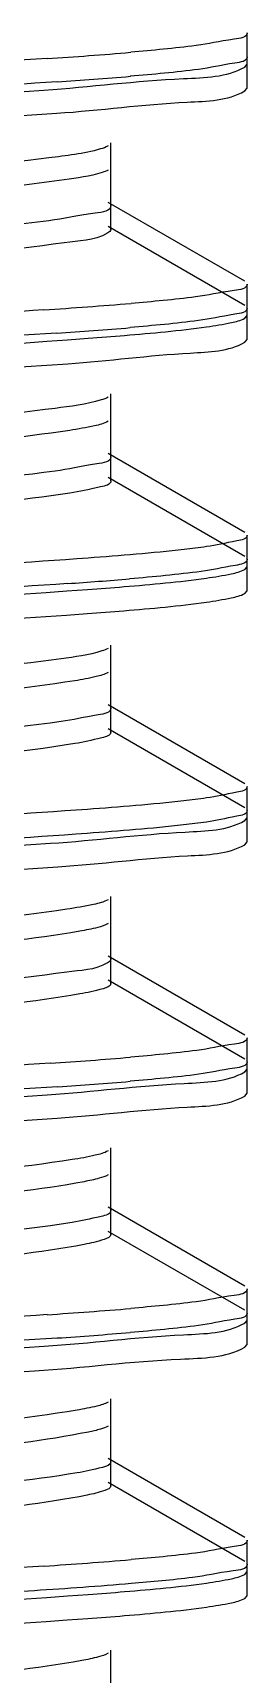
# Model space of a CAD drawing. Extents: x 27938 to 1507990, y 110129 to 923079.
# Drawn here: x 532706.6 to 532726.8, y 346329.2 to 346484.8 of the extents above; entities that cross this region are included whole.
import ezdxf

# ---------------------------------------------------------------- set-up
doc = ezdxf.new("R2010")
doc.units = 0
doc.header["$LTSCALE"] = 1000
doc.header["$MEASUREMENT"] = 0

msp = doc.modelspace()

# ---------------------------------------------------------------- linework, layer by layer
at = {"linetype": 'Continuous'}
for p, q in [((532726.83, 346481.8), (532726.83, 346484.77)), ((532726.83, 346481.8), (532726.83, 346484.77)), ((532726.61, 346481.53), (532726.83, 346481.8)), ((532726.83, 346479.52), (532726.83, 346482.49)), ((532726.83, 346479.52), (532726.83, 346482.49)), ((532726.61, 346479.26), (532726.83, 346479.52)), ((532713.95, 346468.4), (532713.95, 346474.35)), ((532713.95, 346466.12), (532713.95, 346472.07)), ((532726.61, 346461.22), (532713.69, 346468.7)), ((532726.61, 346458.94), (532713.69, 346466.42)), ((532726.83, 346457.98), (532726.83, 346460.96)), ((532726.83, 346457.98), (532726.83, 346460.96)), ((532726.61, 346457.72), (532726.83, 346457.98)), ((532726.83, 346455.7), (532726.83, 346458.68)), ((532726.83, 346455.7), (532726.83, 346458.68)), ((532726.61, 346455.44), (532726.83, 346455.7)), ((532713.95, 346444.59), (532713.95, 346450.54)), ((532713.95, 346442.31), (532713.95, 346448.26)), ((532726.61, 346437.41), (532713.69, 346444.89)), ((532726.61, 346435.13), (532713.69, 346442.61)), ((532726.83, 346434.17), (532726.83, 346437.15)), ((532726.83, 346431.89), (532726.83, 346434.87)), ((532726.83, 346431.89), (532726.83, 346434.87)), ((532726.61, 346433.91), (532726.83, 346434.17)), ((532726.61, 346431.63), (532726.83, 346431.89)), ((532713.95, 346420.77), (532713.95, 346426.73)), ((532713.95, 346418.5), (532713.95, 346424.45)), ((532726.61, 346413.59), (532713.69, 346421.08)), ((532726.61, 346411.32), (532713.69, 346418.8)), ((532726.83, 346410.36), (532726.83, 346413.33)), ((532726.83, 346410.36), (532726.83, 346413.33)), ((532726.83, 346408.08), (532726.83, 346411.05)), ((532726.83, 346408.08), (532726.83, 346411.05)), ((532726.61, 346410.1), (532726.83, 346410.36)), ((532726.61, 346407.82), (532726.83, 346408.08)), ((532713.95, 346396.96), (532713.95, 346402.92)), ((532713.95, 346394.68), (532713.95, 346400.64)), ((532726.61, 346389.78), (532713.69, 346397.26)), ((532726.61, 346387.5), (532713.69, 346394.98)), ((532726.83, 346386.54), (532726.83, 346389.52)), ((532726.83, 346386.54), (532726.83, 346389.52)), ((532726.61, 346386.28), (532726.83, 346386.54)), ((532726.83, 346384.27), (532726.83, 346387.24)), ((532726.83, 346384.27), (532726.83, 346387.24)), ((532726.61, 346384), (532726.83, 346384.27)), ((532713.95, 346373.15), (532713.95, 346379.1)), ((532713.95, 346370.87), (532713.95, 346376.82)), ((532726.61, 346365.97), (532713.69, 346373.45)), ((532726.61, 346363.69), (532713.69, 346371.17)), ((532726.83, 346362.73), (532726.83, 346365.71)), ((532726.83, 346362.73), (532726.83, 346365.71)), ((532726.83, 346360.45), (532726.83, 346363.43)), ((532726.83, 346360.45), (532726.83, 346363.43)), ((532726.61, 346362.47), (532726.83, 346362.73)), ((532726.61, 346360.19), (532726.83, 346360.45)), ((532713.95, 346349.34), (532713.95, 346355.29)), ((532713.95, 346347.06), (532713.95, 346353.01)), ((532726.61, 346342.16), (532713.69, 346349.64)), ((532726.61, 346339.88), (532713.69, 346347.36)), ((532726.83, 346338.92), (532726.83, 346341.89)), ((532726.83, 346338.92), (532726.83, 346341.89)), ((532726.83, 346336.64), (532726.83, 346339.62)), ((532726.83, 346336.64), (532726.83, 346339.62)), ((532726.61, 346338.66), (532726.83, 346338.92)), ((532726.61, 346336.38), (532726.83, 346336.64)), ((532713.95, 346325.52), (532713.95, 346331.48))]:
    msp.add_line(p, q, dxfattribs=at)
for centre, radius, start, end in [((532680.21, 346907.13), 425.7, 273.7304, 274.8001), ((532681.48, 346888.88), 409.67, 273.8316, 274.8033), ((532679.82, 346888.23), 430.61, 273.6995, 274.7995), ((532681.44, 346865.51), 410.12, 273.8286, 274.8033), ((532682.81, 346824.52), 392.88, 273.9474, 274.8034), ((532680.63, 346806.52), 420.32, 273.7644, 274.8009), ((532681.57, 346792.45), 408.49, 273.8394, 274.8035), ((532680.22, 346787.9), 425.53, 273.7314, 274.8001), ((532681.48, 346769.79), 409.64, 273.8317, 274.8033), ((532679.83, 346769.01), 430.46, 273.7005, 274.7995)]:
    msp.add_arc(centre, radius, start, end, dxfattribs=at)
for points, knots in [([(532726.83, 346484.77), (532726.83, 346484.32), (532724.42, 346484.05), (532723.21, 346483.71), (532722, 346483.56)], [0, 0, 0, 0, 0.270722, 1, 1, 1, 1]), ([(532707.91, 346482.34), (532696.68, 346481.59), (532645.74, 346479.15), (532594.74, 346477.93), (532555.09, 346475.28)], [0, 0, 0, 0, 0.220591, 1, 1, 1, 1]), ([(532707.61, 346479.34), (532712.01, 346479.64), (532718.17, 346480.49), (532724.9, 346480.55), (532726.61, 346481.53)], [0, 0, 0, 0, 0.691489, 1, 1, 1, 1]), ([(532726.83, 346482.49), (532726.83, 346482.06), (532724.55, 346481.77), (532723.39, 346481.46), (532722.24, 346481.31)], [0, 0, 0, 0, 0.271511, 1, 1, 1, 1]), ([(532708.85, 346480.13), (532697.58, 346479.36), (532646.07, 346476.88), (532594.5, 346475.69), (532554.33, 346472.95)], [0, 0, 0, 0, 0.219185, 1, 1, 1, 1]), ([(532554.76, 346472.29), (532565.91, 346473.04), (532616.85, 346475.49), (532667.86, 346476.72), (532707.61, 346479.34)], [0, 0, 0, 0, 0.218984, 1, 1, 1, 1]), ([(532708.82, 346477.15), (532712.94, 346477.43), (532718.71, 346478.23), (532725, 346478.33), (532726.61, 346479.26)], [0, 0, 0, 0, 0.690321, 1, 1, 1, 1]), ([(532554.51, 346469.99), (532565.79, 346470.75), (532617.23, 346473.23), (532668.73, 346474.42), (532708.82, 346477.15)], [0, 0, 0, 0, 0.21965, 1, 1, 1, 1]), ([(532713.68, 346474.05), (532713.46, 346473.92), (532711.62, 346473.32), (532709.71, 346473.12), (532708.06, 346472.91)], [0, 0, 0, 0, 0.135508, 1, 1, 1, 1]), ([(532708.06, 346472.91), (532697.7, 346471.63), (532663.2, 346469.98), (532611.76, 346467.06), (532570.48, 346466.12), (532553.55, 346463.68)], [0, 0, 0, 0, 0.20233, 0.668453, 1, 1, 1, 1]), ([(532713.68, 346471.77), (532713.51, 346471.67), (532712.16, 346471.19), (532710.74, 346471), (532709.53, 346470.83)], [0, 0, 0, 0, 0.144146, 1, 1, 1, 1]), ([(532709.53, 346470.83), (532699.39, 346469.38), (532664.32, 346467.87), (532612.16, 346464.63), (532569.85, 346464.01), (532552.72, 346461.28)], [0, 0, 0, 0, 0.19563, 0.668751, 1, 1, 1, 1]), ([(532713.95, 346468.4), (532713.95, 346467.85), (532710.99, 346467.55), (532709.53, 346467.14), (532708.06, 346466.96)], [0, 0, 0, 0, 0.270556, 1, 1, 1, 1]), ([(532708.06, 346466.96), (532696.62, 346465.54), (532667.75, 346464.24), (532623.07, 346461.93), (532584.43, 346460.48), (532560.67, 346458.43), (532552.58, 346457.87), (532550.02, 346457.02)], [0, 0, 0, 0, 0.21834, 0.54638, 0.848471, 0.948812, 1, 1, 1, 1]), ([(532713.95, 346466.12), (532713.94, 346465.98), (532712.39, 346464.98), (532710.93, 346465.07), (532709.53, 346464.88)], [0, 0, 0, 0, 0.089983, 1, 1, 1, 1]), ([(532709.53, 346464.88), (532698.5, 346463.3), (532669.78, 346462.11), (532632.33, 346460.2), (532598.43, 346458.6), (532576.55, 346457.54), (532560.91, 346456.15), (532552.59, 346455.62), (532549.98, 346454.73)], [0, 0, 0, 0, 0.208967, 0.538107, 0.703891, 0.84582, 0.948226, 1, 1, 1, 1]), ([(532726.83, 346460.96), (532726.83, 346460.5), (532724.39, 346460.23), (532723.17, 346459.89), (532721.95, 346459.74)], [0, 0, 0, 0, 0.270552, 1, 1, 1, 1]), ([(532707.61, 346458.51), (532696.33, 346457.76), (532645.38, 346455.33), (532594.37, 346454.12), (532554.76, 346451.45)], [0, 0, 0, 0, 0.221599, 1, 1, 1, 1]), ([(532726.83, 346458.68), (532726.83, 346458.25), (532724.54, 346457.96), (532723.38, 346457.65), (532722.23, 346457.5)], [0, 0, 0, 0, 0.271487, 1, 1, 1, 1]), ([(532723, 346456.9), (532723.78, 346457.01), (532724.99, 346457.23), (532726.22, 346457.5), (532726.61, 346457.72)], [0, 0, 0, 0, 0.642799, 1, 1, 1, 1]), ([(532708.82, 346456.31), (532697.57, 346455.55), (532646.13, 346453.07), (532594.63, 346451.87), (532554.51, 346449.15)], [0, 0, 0, 0, 0.219069, 1, 1, 1, 1]), ([(532711.79, 346455.82), (532712.94, 346455.91), (532716.68, 346456.2), (532720.42, 346456.54), (532723, 346456.9)], [0, 0, 0, 0, 0.307531, 1, 1, 1, 1]), ([(532551.8, 346448.27), (532563.31, 346449.1), (532616.65, 346451.7), (532670.06, 346452.75), (532711.79, 346455.82)], [0, 0, 0, 0, 0.216246, 1, 1, 1, 1]), ([(532709.86, 346453.41), (532713.73, 346453.68), (532719.17, 346454.43), (532725.09, 346454.57), (532726.61, 346455.44)], [0, 0, 0, 0, 0.689207, 1, 1, 1, 1]), ([(532549.18, 346445.79), (532560.24, 346446.66), (532613.8, 346449.31), (532667.43, 346450.44), (532709.86, 346453.41)], [0, 0, 0, 0, 0.20676, 1, 1, 1, 1]), ([(532713.68, 346450.24), (532713.48, 346450.12), (532711.84, 346449.57), (532710.12, 346449.37), (532708.66, 346449.18)], [0, 0, 0, 0, 0.138663, 1, 1, 1, 1]), ([(532708.66, 346449.18), (532698.53, 346447.85), (532664.26, 346446.24), (532612.75, 346443.33), (532571.19, 346442.3), (532553.95, 346439.92)], [0, 0, 0, 0, 0.197662, 0.663013, 1, 1, 1, 1]), ([(532710.05, 346447.09), (532700.65, 346445.67), (532675.62, 346444.54), (532634.79, 346442.42), (532592.78, 346440.44), (532566.21, 346439.12), (532555.63, 346437.86)], [0, 0, 0, 0, 0.184318, 0.484662, 0.793435, 1, 1, 1, 1]), ([(532713.68, 346447.96), (532713.29, 346447.73), (532712.05, 346447.43), (532710.84, 346447.21), (532710.05, 346447.09)], [0, 0, 0, 0, 0.362852, 1, 1, 1, 1]), ([(532713.95, 346444.59), (532713.95, 346444.09), (532711.31, 346443.76), (532709.98, 346443.4), (532708.66, 346443.22)], [0, 0, 0, 0, 0.27224, 1, 1, 1, 1]), ([(532708.66, 346443.22), (532697.35, 346441.75), (532668.47, 346440.47), (532630.97, 346438.62), (532597.44, 346437.01), (532575.95, 346435.97), (532560.64, 346434.59), (532552.5, 346434.07), (532549.95, 346433.19)], [0, 0, 0, 0, 0.21516, 0.544196, 0.7084, 0.848448, 0.949211, 1, 1, 1, 1]), ([(532713.95, 346442.31), (532713.94, 346441.93), (532712.06, 346441.54), (532711.03, 346441.29), (532710.05, 346441.14)], [0, 0, 0, 0, 0.27791, 1, 1, 1, 1]), ([(532710.05, 346441.14), (532700.65, 346439.72), (532675.62, 346438.58), (532634.79, 346436.46), (532592.78, 346434.49), (532566.21, 346433.17), (532555.63, 346431.91)], [0, 0, 0, 0, 0.184318, 0.484662, 0.793435, 1, 1, 1, 1]), ([(532723, 346436.07), (532722.29, 346435.97), (532718.56, 346435.51), (532714.82, 346435.21), (532711.79, 346434.99)], [0, 0, 0, 0, 0.1913, 1, 1, 1, 1]), ([(532726.83, 346437.15), (532726.83, 346436.78), (532724.95, 346436.46), (532723.96, 346436.2), (532723, 346436.07)], [0, 0, 0, 0, 0.274621, 1, 1, 1, 1]), ([(532711.79, 346434.99), (532700.36, 346434.14), (532647.03, 346431.54), (532593.62, 346430.48), (532551.8, 346427.43)], [0, 0, 0, 0, 0.214632, 1, 1, 1, 1]), ([(532726.83, 346434.87), (532726.83, 346434.46), (532724.69, 346434.16), (532723.59, 346433.86), (532722.5, 346433.72)], [0, 0, 0, 0, 0.272455, 1, 1, 1, 1]), ([(532711.73, 346432.01), (532712.89, 346432.09), (532716.64, 346432.39), (532720.4, 346432.72), (532722.98, 346433.09)], [0, 0, 0, 0, 0.307513, 1, 1, 1, 1]), ([(532722.98, 346433.09), (532723.77, 346433.2), (532724.98, 346433.41), (532726.22, 346433.69), (532726.61, 346433.91)], [0, 0, 0, 0, 0.642963, 1, 1, 1, 1]), ([(532709.86, 346432.57), (532697.9, 346431.73), (532644.27, 346429.14), (532590.54, 346428.26), (532548.97, 346424.93)], [0, 0, 0, 0, 0.22323, 1, 1, 1, 1]), ([(532551.63, 346424.44), (532563.12, 346425.28), (532616.49, 346427.88), (532669.94, 346428.93), (532711.73, 346432.01)], [0, 0, 0, 0, 0.215731, 1, 1, 1, 1]), ([(532722.98, 346430.81), (532723.77, 346430.92), (532724.98, 346431.13), (532726.22, 346431.41), (532726.61, 346431.63)], [0, 0, 0, 0, 0.643037, 1, 1, 1, 1]), ([(532551.54, 346422.16), (532563.03, 346423), (532616.42, 346425.6), (532669.89, 346426.65), (532711.7, 346429.73)], [0, 0, 0, 0, 0.215475, 1, 1, 1, 1]), ([(532711.7, 346429.73), (532712.86, 346429.81), (532716.62, 346430.11), (532720.39, 346430.44), (532722.98, 346430.81)], [0, 0, 0, 0, 0.307506, 1, 1, 1, 1]), ([(532709.23, 346425.44), (532699.08, 346424.04), (532664.28, 346422.48), (532612.33, 346419.37), (532570.28, 346418.6), (532553.11, 346415.99)], [0, 0, 0, 0, 0.196452, 0.666888, 1, 1, 1, 1]), ([(532713.68, 346426.43), (532713.5, 346426.32), (532712.05, 346425.81), (532710.52, 346425.62), (532709.23, 346425.44)], [0, 0, 0, 0, 0.142097, 1, 1, 1, 1]), ([(532713.68, 346424.15), (532713.34, 346423.95), (532712.27, 346423.67), (532711.21, 346423.46), (532710.54, 346423.36)], [0, 0, 0, 0, 0.368601, 1, 1, 1, 1]), ([(532710.54, 346423.36), (532700.47, 346421.73), (532673.37, 346420.66), (532629.85, 346418.47), (532587.09, 346416.06), (532560.91, 346415.26), (532551.59, 346413.45)], [0, 0, 0, 0, 0.192134, 0.50924, 0.821185, 1, 1, 1, 1]), ([(532713.95, 346420.77), (532713.94, 346420.32), (532711.62, 346419.97), (532710.41, 346419.65), (532709.23, 346419.49)], [0, 0, 0, 0, 0.274197, 1, 1, 1, 1]), ([(532709.23, 346419.49), (532698.06, 346417.94), (532669.19, 346416.72), (532631.61, 346414.83), (532597.78, 346413.22), (532576.05, 346412.18), (532560.63, 346410.76), (532552.43, 346410.26), (532549.9, 346409.35)], [0, 0, 0, 0, 0.211837, 0.541782, 0.707159, 0.848243, 0.949504, 1, 1, 1, 1]), ([(532710.54, 346417.4), (532699.84, 346415.67), (532671.18, 346414.64), (532633.65, 346412.62), (532599.19, 346411.01), (532576.84, 346409.95), (532560.94, 346408.5), (532552.49, 346408.01), (532549.89, 346407.07)], [0, 0, 0, 0, 0.201859, 0.53258, 0.70075, 0.844896, 0.948529, 1, 1, 1, 1]), ([(532713.94, 346418.5), (532713.94, 346418.16), (532712.32, 346417.76), (532711.39, 346417.54), (532710.54, 346417.4)], [0, 0, 0, 0, 0.28085, 1, 1, 1, 1]), ([(532726.83, 346413.33), (532726.83, 346412.96), (532724.95, 346412.64), (532723.95, 346412.39), (532722.98, 346412.25)], [0, 0, 0, 0, 0.274546, 1, 1, 1, 1]), ([(532711.73, 346411.17), (532700.28, 346410.33), (532646.91, 346407.72), (532593.46, 346406.67), (532551.63, 346403.6)], [0, 0, 0, 0, 0.214988, 1, 1, 1, 1]), ([(532722.98, 346412.25), (532722.27, 346412.15), (532718.53, 346411.69), (532714.77, 346411.39), (532711.73, 346411.17)], [0, 0, 0, 0, 0.191312, 1, 1, 1, 1]), ([(532726.83, 346411.05), (532726.83, 346410.68), (532724.94, 346410.37), (532723.95, 346410.11), (532722.98, 346409.97)], [0, 0, 0, 0, 0.274513, 1, 1, 1, 1]), ([(532708.23, 346407.95), (532712.49, 346408.23), (532718.45, 346409.06), (532724.95, 346409.15), (532726.61, 346410.1)], [0, 0, 0, 0, 0.690898, 1, 1, 1, 1]), ([(532722.98, 346409.97), (532722.26, 346409.87), (532718.51, 346409.41), (532714.75, 346409.11), (532711.7, 346408.89)], [0, 0, 0, 0, 0.191316, 1, 1, 1, 1]), ([(532711.7, 346408.89), (532700.24, 346408.05), (532646.85, 346405.44), (532593.38, 346404.39), (532551.54, 346401.32)], [0, 0, 0, 0, 0.215162, 1, 1, 1, 1]), ([(532555.41, 346400.89), (532566.66, 346401.64), (532617.6, 346404.08), (532668.6, 346405.29), (532708.23, 346407.95)], [0, 0, 0, 0, 0.221083, 1, 1, 1, 1]), ([(532708.92, 346405.72), (532713.01, 346405.99), (532718.76, 346406.79), (532725.01, 346406.9), (532726.61, 346407.82)], [0, 0, 0, 0, 0.690221, 1, 1, 1, 1]), ([(532554.23, 346398.53), (532565.51, 346399.3), (532617.07, 346401.79), (532668.7, 346402.97), (532708.92, 346405.72)], [0, 0, 0, 0, 0.219074, 1, 1, 1, 1]), ([(532709.76, 346401.7), (532699.57, 346400.21), (532672.72, 346399.03), (532629.74, 346396.92), (532587.52, 346394.64), (532561.63, 346393.67), (532552.18, 346392.03)], [0, 0, 0, 0, 0.195819, 0.509469, 0.817855, 1, 1, 1, 1]), ([(532713.68, 346402.61), (532713.26, 346402.37), (532711.93, 346402.06), (532710.62, 346401.83), (532709.76, 346401.7)], [0, 0, 0, 0, 0.359937, 1, 1, 1, 1]), ([(532713.68, 346400.34), (532713.38, 346400.16), (532712.47, 346399.9), (532711.56, 346399.72), (532710.99, 346399.62)], [0, 0, 0, 0, 0.37501, 1, 1, 1, 1]), ([(532710.99, 346399.62), (532702.17, 346398.09), (532677.89, 346397.1), (532637.71, 346394.88), (532595.27, 346392.97), (532568.06, 346391.59), (532556.97, 346390.39)], [0, 0, 0, 0, 0.17416, 0.470646, 0.783277, 1, 1, 1, 1]), ([(532709.76, 346395.75), (532698.75, 346394.14), (532669.9, 346392.98), (532632.26, 346391.04), (532598.15, 346389.42), (532576.18, 346388.38), (532560.63, 346386.93), (532552.37, 346386.46), (532549.85, 346385.52)], [0, 0, 0, 0, 0.20838, 0.539161, 0.705719, 0.84788, 0.949708, 1, 1, 1, 1]), ([(532713.94, 346396.96), (532713.94, 346396.83), (532712.49, 346395.85), (532711.09, 346395.94), (532709.76, 346395.75)], [0, 0, 0, 0, 0.091227, 1, 1, 1, 1]), ([(532713.94, 346394.68), (532713.94, 346394.38), (532712.56, 346393.99), (532711.74, 346393.79), (532710.99, 346393.67)], [0, 0, 0, 0, 0.284357, 1, 1, 1, 1]), ([(532710.99, 346393.67), (532702.17, 346392.13), (532677.89, 346391.15), (532637.71, 346388.93), (532595.27, 346387.02), (532568.06, 346385.64), (532556.97, 346384.43)], [0, 0, 0, 0, 0.17416, 0.470646, 0.783277, 1, 1, 1, 1]), ([(532726.83, 346389.52), (532726.83, 346389.07), (532724.46, 346388.8), (532723.26, 346388.47), (532722.07, 346388.32)], [0, 0, 0, 0, 0.270937, 1, 1, 1, 1]), ([(532708.23, 346387.11), (532697.06, 346386.36), (532646.12, 346383.92), (532595.12, 346382.69), (532555.41, 346380.05)], [0, 0, 0, 0, 0.21953, 1, 1, 1, 1]), ([(532707.92, 346384.11), (532712.25, 346384.4), (532718.31, 346385.24), (532724.92, 346385.32), (532726.61, 346386.28)], [0, 0, 0, 0, 0.691198, 1, 1, 1, 1]), ([(532726.83, 346387.24), (532726.83, 346386.81), (532724.56, 346386.52), (532723.4, 346386.21), (532722.25, 346386.06)], [0, 0, 0, 0, 0.271573, 1, 1, 1, 1]), ([(532708.92, 346384.88), (532697.64, 346384.11), (532646.07, 346381.63), (532594.44, 346380.44), (532554.23, 346377.7)], [0, 0, 0, 0, 0.21912, 1, 1, 1, 1]), ([(532555.1, 346377.06), (532566.29, 346377.8), (532617.23, 346380.25), (532668.23, 346381.47), (532707.92, 346384.11)], [0, 0, 0, 0, 0.220054, 1, 1, 1, 1]), ([(532708.85, 346381.9), (532712.96, 346382.18), (532718.72, 346382.98), (532725, 346383.08), (532726.61, 346384)], [0, 0, 0, 0, 0.690292, 1, 1, 1, 1]), ([(532554.33, 346374.73), (532565.6, 346375.49), (532617.11, 346377.97), (532668.69, 346379.17), (532708.85, 346381.9)], [0, 0, 0, 0, 0.219245, 1, 1, 1, 1]), ([(532713.68, 346378.8), (532713.31, 346378.59), (532712.15, 346378.29), (532711.01, 346378.08), (532710.27, 346377.97)], [0, 0, 0, 0, 0.365324, 1, 1, 1, 1]), ([(532710.27, 346377.97), (532700.14, 346376.39), (532673.1, 346375.27), (532629.74, 346373.11), (532587.17, 346370.75), (532561.1, 346369.89), (532551.75, 346368.14)], [0, 0, 0, 0, 0.193633, 0.509715, 0.820379, 1, 1, 1, 1]), ([(532711.42, 346375.88), (532702.88, 346374.29), (532678.99, 346373.4), (532639.17, 346371.11), (532596.53, 346369.23), (532569.02, 346367.83), (532557.69, 346366.65)], [0, 0, 0, 0, 0.169059, 0.463606, 0.77817, 1, 1, 1, 1]), ([(532713.68, 346376.52), (532713.42, 346376.37), (532712.66, 346376.14), (532711.89, 346375.97), (532711.42, 346375.88)], [0, 0, 0, 0, 0.382192, 1, 1, 1, 1]), ([(532713.94, 346373.15), (532713.94, 346372.79), (532712.18, 346372.4), (532711.19, 346372.16), (532710.27, 346372.01)], [0, 0, 0, 0, 0.279151, 1, 1, 1, 1]), ([(532710.27, 346372.01), (532699.42, 346370.32), (532670.6, 346369.24), (532632.93, 346367.25), (532598.54, 346365.62), (532576.34, 346364.59), (532560.66, 346363.1), (532552.32, 346362.66), (532549.81, 346361.7)], [0, 0, 0, 0, 0.204799, 0.536352, 0.704101, 0.847377, 0.949834, 1, 1, 1, 1]), ([(532713.94, 346370.87), (532713.94, 346370.61), (532712.78, 346370.22), (532712.05, 346370.05), (532711.42, 346369.93)], [0, 0, 0, 0, 0.288579, 1, 1, 1, 1]), ([(532711.42, 346369.93), (532702.88, 346368.33), (532678.99, 346367.44), (532639.17, 346365.16), (532596.53, 346363.28), (532569.02, 346361.88), (532557.69, 346360.7)], [0, 0, 0, 0, 0.169059, 0.463606, 0.77817, 1, 1, 1, 1]), ([(532726.83, 346365.71), (532726.83, 346365.25), (532724.42, 346364.98), (532723.21, 346364.65), (532722, 346364.5)], [0, 0, 0, 0, 0.270729, 1, 1, 1, 1]), ([(532707.92, 346363.28), (532696.69, 346362.53), (532645.75, 346360.09), (532594.76, 346358.87), (532555.1, 346356.22)], [0, 0, 0, 0, 0.220558, 1, 1, 1, 1]), ([(532726.83, 346363.43), (532726.83, 346363), (532724.55, 346362.71), (532723.39, 346362.4), (532722.24, 346362.25)], [0, 0, 0, 0, 0.271512, 1, 1, 1, 1]), ([(532707.62, 346360.28), (532712.02, 346360.57), (532718.18, 346361.43), (532724.9, 346361.49), (532726.61, 346362.47)], [0, 0, 0, 0, 0.69148, 1, 1, 1, 1]), ([(532708.85, 346361.06), (532697.58, 346360.29), (532646.07, 346357.81), (532594.5, 346356.62), (532554.33, 346353.89)], [0, 0, 0, 0, 0.219186, 1, 1, 1, 1]), ([(532554.77, 346353.22), (532565.92, 346353.97), (532616.87, 346356.42), (532667.87, 346357.66), (532707.62, 346360.28)], [0, 0, 0, 0, 0.219018, 1, 1, 1, 1]), ([(532706.72, 346357.94), (532711.34, 346358.24), (532717.78, 346359.14), (532724.82, 346359.17), (532726.61, 346360.19)], [0, 0, 0, 0, 0.692236, 1, 1, 1, 1]), ([(532549.44, 346350.56), (532560.14, 346351.4), (532612.57, 346354), (532665.06, 346355.25), (532706.72, 346357.94)], [0, 0, 0, 0, 0.204514, 1, 1, 1, 1]), ([(532710.74, 346354.23), (532700.73, 346352.56), (532673.6, 346351.53), (532629.98, 346349.31), (532587.08, 346346.88), (532560.8, 346346.11), (532551.49, 346344.27)], [0, 0, 0, 0, 0.190819, 0.5086, 0.821571, 1, 1, 1, 1]), ([(532713.68, 346354.99), (532713.36, 346354.8), (532712.36, 346354.53), (532711.37, 346354.33), (532710.74, 346354.23)], [0, 0, 0, 0, 0.371353, 1, 1, 1, 1]), ([(532711.81, 346352.15), (532703.58, 346350.47), (532680.07, 346349.7), (532640.62, 346347.34), (532597.82, 346345.5), (532570, 346344.07), (532558.44, 346342.91)], [0, 0, 0, 0, 0.163938, 0.456535, 0.773032, 1, 1, 1, 1]), ([(532713.68, 346352.71), (532713.46, 346352.58), (532712.83, 346352.37), (532712.2, 346352.22), (532711.81, 346352.15)], [0, 0, 0, 0, 0.390278, 1, 1, 1, 1]), ([(532713.94, 346349.34), (532713.94, 346349.01), (532712.43, 346348.62), (532711.55, 346348.41), (532710.74, 346348.28)], [0, 0, 0, 0, 0.282326, 1, 1, 1, 1]), ([(532710.74, 346348.28), (532701.75, 346346.78), (532677.27, 346345.75), (532636.9, 346343.56), (532594.57, 346341.63), (532567.53, 346340.26), (532556.59, 346339.05)], [0, 0, 0, 0, 0.176994, 0.474556, 0.786113, 1, 1, 1, 1]), ([(532711.71, 346346.17), (532703.43, 346344.53), (532679.9, 346343.72), (532640.45, 346341.38), (532597.72, 346339.54), (532569.97, 346338.12), (532558.44, 346336.96)], [0, 0, 0, 0, 0.164905, 0.457517, 0.773479, 1, 1, 1, 1]), ([(532713.94, 346347.06), (532713.94, 346346.82), (532712.94, 346346.44), (532712.28, 346346.29), (532711.71, 346346.17)], [0, 0, 0, 0, 0.292289, 1, 1, 1, 1]), ([(532726.83, 346341.89), (532726.83, 346341.44), (532724.39, 346341.17), (532723.17, 346340.83), (532721.95, 346340.68)], [0, 0, 0, 0, 0.270557, 1, 1, 1, 1]), ([(532726.83, 346339.62), (532726.83, 346339.13), (532724.24, 346338.88), (532722.97, 346338.52), (532721.67, 346338.36)], [0, 0, 0, 0, 0.269818, 1, 1, 1, 1]), ([(532707.62, 346339.44), (532696.34, 346338.7), (532645.39, 346336.26), (532594.39, 346335.05), (532554.77, 346332.39)], [0, 0, 0, 0, 0.221566, 1, 1, 1, 1]), ([(532723, 346337.84), (532723.79, 346337.95), (532724.99, 346338.16), (532726.22, 346338.44), (532726.61, 346338.66)], [0, 0, 0, 0, 0.642793, 1, 1, 1, 1]), ([(532706.72, 346337.11), (532694.66, 346336.33), (532642.18, 346333.82), (532589.6, 346332.89), (532549.28, 346329.71)], [0, 0, 0, 0, 0.230084, 1, 1, 1, 1]), ([(532551.81, 346329.2), (532563.32, 346330.04), (532616.65, 346332.64), (532670.06, 346333.68), (532711.79, 346336.76)], [0, 0, 0, 0, 0.216266, 1, 1, 1, 1]), ([(532711.79, 346336.76), (532712.94, 346336.84), (532716.68, 346337.14), (532720.43, 346337.47), (532723, 346337.84)], [0, 0, 0, 0, 0.307531, 1, 1, 1, 1]), ([(532722.99, 346335.56), (532723.78, 346335.67), (532724.99, 346335.88), (532726.22, 346336.16), (532726.61, 346336.38)], [0, 0, 0, 0, 0.642903, 1, 1, 1, 1]), ([(532711.75, 346334.48), (532712.91, 346334.56), (532716.66, 346334.86), (532720.41, 346335.19), (532722.99, 346335.56)], [0, 0, 0, 0, 0.307522, 1, 1, 1, 1]), ([(532551.68, 346326.91), (532563.18, 346327.75), (532616.54, 346330.35), (532669.98, 346331.4), (532711.75, 346334.48)], [0, 0, 0, 0, 0.215878, 1, 1, 1, 1]), ([(532711.18, 346330.49), (532702.49, 346328.93), (532678.38, 346327.99), (532638.36, 346325.74), (532595.83, 346323.84), (532568.48, 346322.46), (532557.29, 346321.26)], [0, 0, 0, 0, 0.171902, 0.467529, 0.781017, 1, 1, 1, 1]), ([(532713.68, 346331.18), (532713.4, 346331.01), (532712.56, 346330.76), (532711.71, 346330.59), (532711.18, 346330.49)], [0, 0, 0, 0, 0.37809, 1, 1, 1, 1])]:
    msp.add_open_spline(points, degree=3, knots=knots, dxfattribs=at)
for points in [[(532722, 346483.56), (532719.95, 346483.3), (532717.89, 346483.11), (532715.83, 346482.93)], [(532722.24, 346481.31), (532720.09, 346481.03), (532717.94, 346480.83), (532715.78, 346480.65)], [(532721.95, 346459.74), (532719.92, 346459.48), (532717.89, 346459.29), (532715.85, 346459.12)], [(532722.23, 346457.5), (532720.09, 346457.22), (532717.93, 346457.02), (532715.78, 346456.84)], [(532722.5, 346433.72), (532720.24, 346433.42), (532717.98, 346433.21), (532715.71, 346433.02)], [(532722.07, 346388.32), (532719.99, 346388.05), (532717.9, 346387.86), (532715.81, 346387.68)], [(532722.25, 346386.06), (532720.1, 346385.78), (532717.94, 346385.58), (532715.78, 346385.4)], [(532722, 346364.5), (532719.95, 346364.24), (532717.89, 346364.04), (532715.83, 346363.87)], [(532722.24, 346362.25), (532720.09, 346361.97), (532717.94, 346361.77), (532715.78, 346361.58)], [(532721.95, 346340.68), (532719.92, 346340.42), (532717.89, 346340.23), (532715.85, 346340.06)], [(532721.67, 346338.36), (532719.74, 346338.13), (532717.81, 346337.95), (532715.87, 346337.78)], [(532715.87, 346337.78), (532712.82, 346337.52), (532709.77, 346337.31), (532706.72, 346337.11)]]:
    msp.add_open_spline(points, degree=3, dxfattribs=at)

doc.saveas('drawing.dxf')
